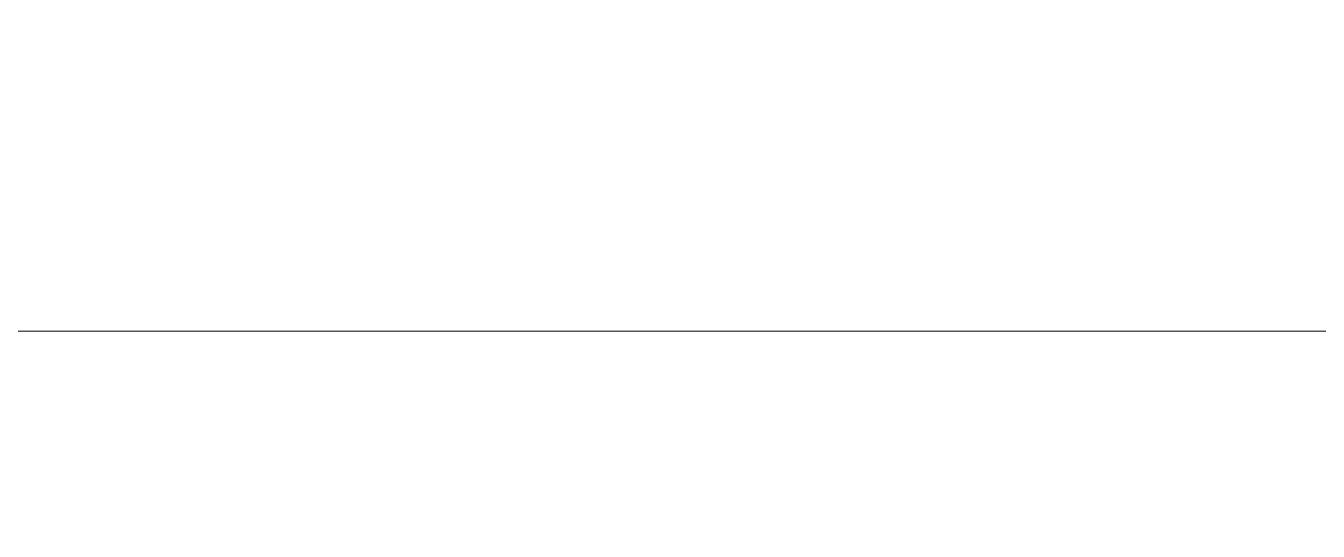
# Model space of a CAD drawing. Header units: millimetres. Extents: x 0 to 586, y 0 to 414.
# Drawn here: x 571.7813 to 572.2148, y 88.6883 to 88.8577 of the extents above; entities that cross this region are included whole.
import ezdxf

# ---------------------------------------------------------------- set-up
doc = ezdxf.new("R2010")
doc.units = ezdxf.units.MM

msp = doc.modelspace()

# ---------------------------------------------------------------- hatches: boundary and pattern name
h = msp.add_hatch(color=0)
h.dxf.hatch_style = 2
h.paths.add_polyline_path([(572.187917, 88.589556), (572.187917, 88.857667)])
h = msp.add_hatch(color=0)
h.dxf.hatch_style = 2
h.paths.add_polyline_path([(572.187917, 88.589556), (572.187917, 88.854139)])
h = msp.add_hatch(color=0)
h.dxf.hatch_style = 2
h.paths.add_polyline_path([(572.177333, 88.568389), (572.177333, 88.825917)])
h = msp.add_hatch(color=0)
h.dxf.hatch_style = 2
h.paths.add_polyline_path([(572.170278, 88.554278), (572.170278, 88.811806)])
h = msp.add_hatch(color=0)
h.dxf.hatch_style = 2
h.paths.add_polyline_path([(572.170278, 88.547222), (572.170278, 88.80475)])
h = msp.add_hatch(color=0)
h.dxf.hatch_style = 2
h.paths.add_polyline_path([(572.170278, 88.547222), (572.170278, 88.80475)])
h = msp.add_hatch(color=0)
h.dxf.hatch_style = 2
h.paths.add_polyline_path([(572.16675, 88.543694), (572.16675, 88.801222)])
h = msp.add_hatch(color=0)
h.dxf.hatch_style = 2
h.paths.add_polyline_path([(572.16675, 88.543694), (572.16675, 88.801222)])
h = msp.add_hatch(color=0)
h.dxf.hatch_style = 2
h.paths.add_polyline_path([(572.16675, 88.540167), (572.16675, 88.797694)])
h = msp.add_hatch(color=0)
h.dxf.hatch_style = 2
h.paths.add_polyline_path([(572.156167, 88.526056), (572.156167, 88.780056)])
h = msp.add_hatch(color=0)
h.dxf.hatch_style = 2
h.paths.add_polyline_path([(572.156167, 88.519), (572.156167, 88.776528)])
h = msp.add_hatch(color=0)
h.dxf.hatch_style = 2
h.paths.add_polyline_path([(572.156167, 88.519), (572.156167, 88.776528)])
h = msp.add_hatch(color=0)
h.dxf.hatch_style = 2
h.paths.add_polyline_path([(572.152639, 88.519), (572.152639, 88.773)])
h = msp.add_hatch(color=0)
h.dxf.hatch_style = 2
h.paths.add_polyline_path([(572.152639, 88.519), (572.152639, 88.773)])
h = msp.add_hatch(color=0)
h.dxf.hatch_style = 2
h.paths.add_polyline_path([(572.152639, 88.515472), (572.152639, 88.765944)])
h = msp.add_hatch(color=0)
h.dxf.hatch_style = 2
h.paths.add_polyline_path([(572.142056, 88.497833), (572.142056, 88.748306)])
h = msp.add_hatch(color=0)
h.dxf.hatch_style = 2
h.paths.add_polyline_path([(572.142056, 88.497833), (572.142056, 88.748306)])
h = msp.add_hatch(color=0)
h.dxf.hatch_style = 2
h.paths.add_polyline_path([(572.138528, 88.490778), (572.138528, 88.737722)])
h = msp.add_hatch(color=0)
h.dxf.hatch_style = 2
h.paths.add_polyline_path([(572.127944, 88.469611), (572.127944, 88.716556)])
h = msp.add_hatch(color=0)
h.dxf.hatch_style = 2
h.paths.add_polyline_path([(572.124417, 88.459028), (572.124417, 88.713028)])
h = msp.add_hatch(color=0)
h.dxf.hatch_style = 2
h.paths.add_polyline_path([(572.124417, 88.459028), (572.124417, 88.713028)])
h = msp.add_hatch(color=0)
h.dxf.hatch_style = 2
h.paths.add_polyline_path([(572.124417, 88.466083), (572.124417, 88.713028)])
h = msp.add_hatch(color=0)
h.dxf.hatch_style = 2
h.paths.add_polyline_path([(572.124417, 88.466083), (572.124417, 88.713028)])
h = msp.add_hatch(color=0)
h.dxf.hatch_style = 2
h.paths.add_polyline_path([(572.120889, 88.4555), (572.120889, 88.7095)])
h = msp.add_hatch(color=0)
h.dxf.hatch_style = 2
h.paths.add_polyline_path([(572.120889, 88.4555), (572.120889, 88.7095)])
h = msp.add_hatch(color=0)
h.dxf.hatch_style = 2
h.paths.add_polyline_path([(572.120889, 88.4555), (572.120889, 88.705972)])
h = msp.add_hatch(color=0)
h.dxf.hatch_style = 2
h.paths.add_polyline_path([(572.113833, 88.451972), (572.113833, 88.695389)])

# ---------------------------------------------------------------- linework, layer by layer
at = {"color": 0, "lineweight": 0}
msp.add_lwpolyline([(551.550417, 88.755361), (575.772139, 88.755361)], dxfattribs=at)

doc.saveas('drawing.dxf')
